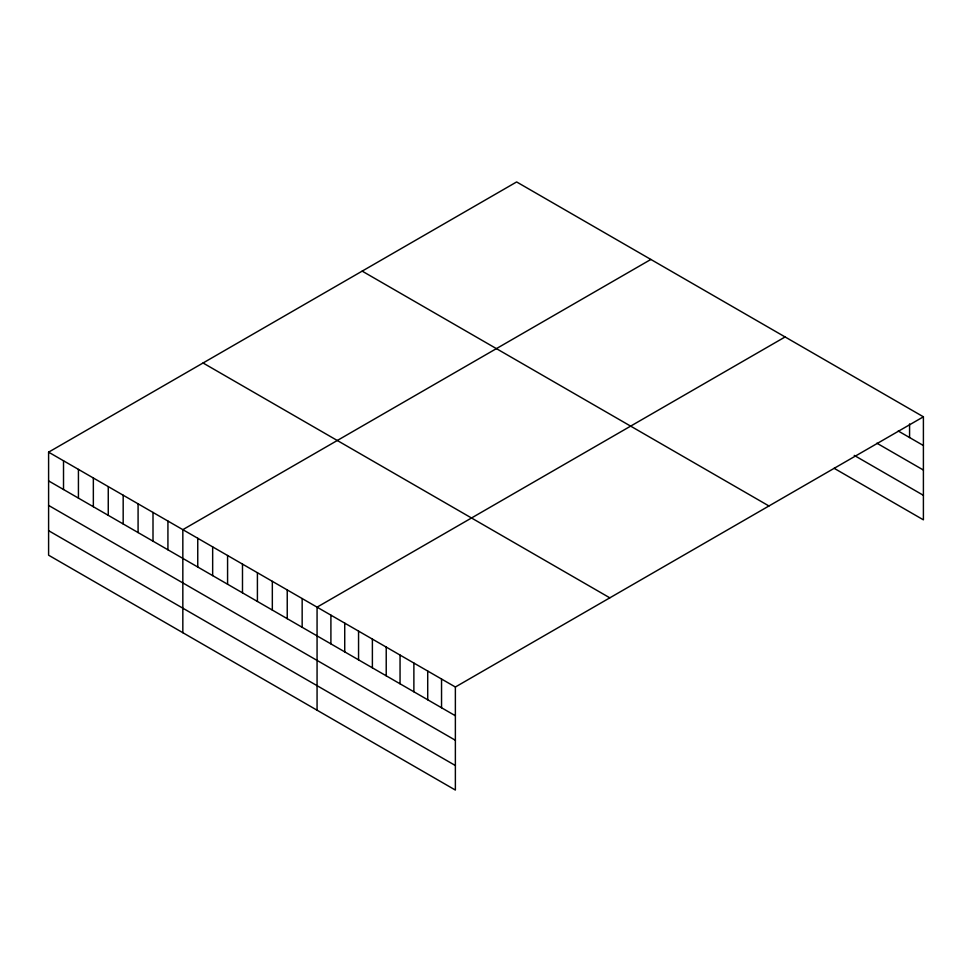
<?xml version="1.0" encoding="UTF-8"?>
<svg xmlns="http://www.w3.org/2000/svg" width="972" height="972" viewBox="0 0 972 972"><rect width="100%" height="100%" fill="white"/><g stroke="black" fill="none" stroke-linecap="round" stroke-linejoin="round"><path stroke-width="1.46" d="M48.6 452.162L455.37 687.01L455.37 790.054L48.6 555.194L48.6 452.162L516.63 181.946L923.4 416.806L923.4 519.838L834.134 468.297M650.863 259.451L182.833 529.667L182.833 632.699M785.097 336.956L317.066 607.16L317.066 710.204M455.37 687.01L923.4 416.806M898.25 431.009L923.4 445.528M876.878 443.196L923.4 470.047M854.254 455.394L923.4 495.319M362.179 271.127L768.949 505.975M203.051 362.993L609.821 597.841M48.6 480.897L455.37 715.744M48.6 505.416L455.37 740.263M48.6 530.676L455.37 765.523M909.573 423.938L909.573 437.546M441.543 679.027L441.543 707.762M427.716 671.044L427.716 699.779M413.878 663.062L413.878 691.797M400.051 655.079L400.051 683.802M386.224 647.085L386.224 675.819M372.385 639.102L372.385 667.837M358.559 631.12L358.559 659.854M344.732 623.137L344.732 651.872M330.905 615.155L330.905 643.877M302.158 598.558L302.158 627.28M287.238 589.943L287.238 618.678M272.33 581.329L272.33 610.064M257.41 572.715L257.41 601.449M242.49 564.112L242.49 592.847M227.582 555.498L227.582 584.233M212.661 546.884L212.661 575.618M197.753 538.281L197.753 567.004M167.925 521.053L167.925 549.788M153.005 512.438L153.005 541.173M138.085 503.836L138.085 532.559M123.177 495.222L123.177 523.957M108.257 486.608L108.257 515.342M93.348 477.993L93.348 506.728M78.428 469.391L78.428 498.114M63.52 460.777L63.52 489.511"/></g></svg>
